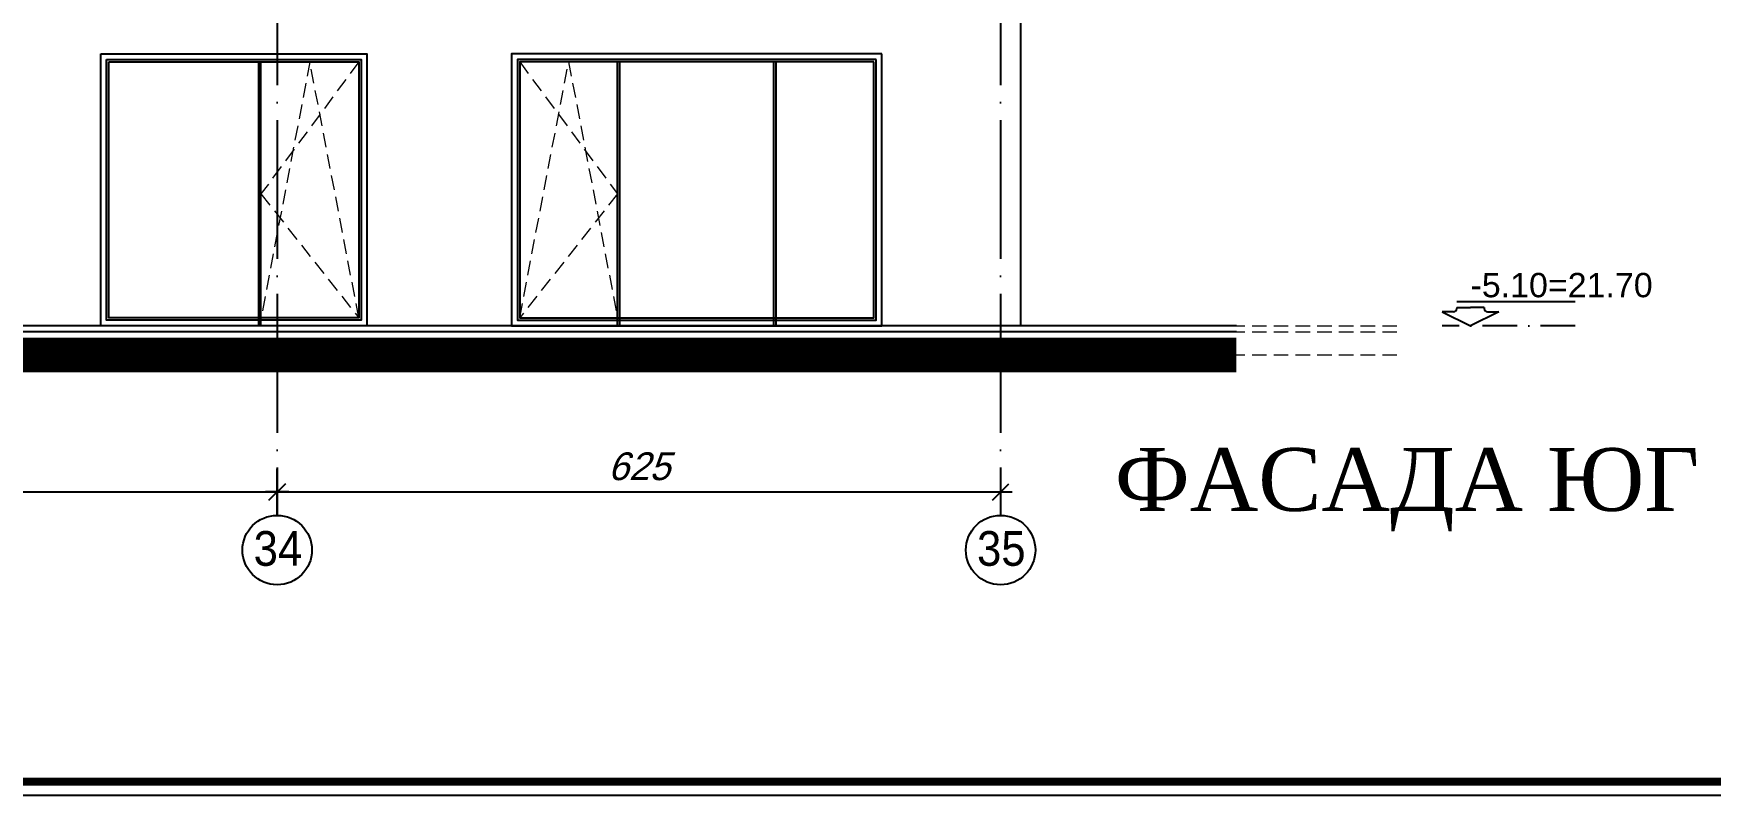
# Model space of a CAD drawing. Extents: x 9615146 to 9672346, y 4699603 to 4705703.
# Drawn here: x 9657130 to 9658579, y 4699603 to 4700261 of the extents above; entities that cross this region are included whole.
import ezdxf
from ezdxf.enums import TextEntityAlignment as Align

# ---------------------------------------------------------------- set-up
doc = ezdxf.new("R2010")
doc.units = 0
doc.header["$LTSCALE"] = 0.5
doc.header["$MEASUREMENT"] = 0
doc.header["$PDSIZE"] = -1
for name, pattern in [('ACAD_ISO04W100', [30, 24, -3, 0, -3]), ('DASHED', [0.75, 0.5, -0.25]), ('OSI1000', [5, 3, -1, 0, -1])]:
    doc.linetypes.add(name, pattern=pattern)
doc.layers.get('0').update_dxf_attribs({"color": 251, "linetype": 'CONTINUOUS'})
doc.layers.get('Defpoints').update_dxf_attribs({"color": 251, "linetype": 'CONTINUOUS'})
for name, color, linetype in [('_axis', 1, 'ACAD_ISO04W100'), ('_axis_num', 1, 'CONTINUOUS'), ('_dimension', 4, 'CONTINUOUS'), ('_dimension_evel', 4, 'CONTINUOUS'), ('_hatch', 9, 'CONTINUOUS'), ('_table', 3, 'CONTINUOUS'), ('_text', 4, 'CONTINUOUS'), ('fasadi', 147, 'CONTINUOUS')]:
    doc.layers.add(name, color=color, linetype=linetype)
doc.layers.add('_punk', color=8, linetype='DASHED', lineweight=9)
doc.styles.add('HEB1', font='', dxfattribs={"width": 0.8, "oblique": 17})
doc.styles.add('leg', font='arial.ttf')
doc.styles.add('POMESHTENIA', font='arial.ttf', dxfattribs={"width": 0.9})
doc.styles.add('WIN', font='swindos.shx', dxfattribs={"oblique": 17})
doc.styles.get('HEB1').set_extended_font_data('HebarU Cyr')
doc.dimstyles.new('dim_50', dxfattribs={"dimtxt": 24, "dimasz": 1, "dimexe": 30, "dimexo": 0, "dimgap": 10, "dimtad": 1, "dimdec": 1, "dimrnd": 0.5, "dimdsep": 46, "dimtxsty": 'WIN', "dimblk1": '1', "dimblk2": '1', "dimsah": 1, "dimcen": 15, "dimdle": 10, "dimse1": 1, "dimse2": 1, "dimadec": 0, "dimazin": 0, "dimtfac": 1, "dimtdec": 1, "dimtix": 1, "dimtmove": 2, "dimatfit": 3, "dimldrblk": '1', "dimfxl": 1, "dimtolj": 1, "dimarcsym": 0})

# ---------------------------------------------------------------- blocks, each defined once
blk = doc.blocks.new('rtyre')
at = {"layer": '_dimension_evel', "ltscale": 20}
for p, q in [((-21.1, 37.8), (161.6, 37.8)), ((-21.1, 28.3), (-21.1, 26.8)), ((-21.1, 28.3), (0, 28.3)), ((21.1, 28.3), (0, 28.3)), ((21.1, 28.3), (21.1, 26.8)), ((-26, 21.9), (-43.7, 21.9)), ((-43.7, 21.9), (0, 0)), ((43.7, 21.9), (0, 0)), ((26, 21.9), (43.7, 21.9))]:
    blk.add_line(p, q, dxfattribs=at)
for centre, major_axis, start_param, end_param in [((-26, 26.8), (3.46, 3.46), 3.926991, 5.497787), ((26, 26.8), (-3.46, 3.46), 0.785398, 2.356194)]:
    blk.add_ellipse(centre, major_axis=major_axis, ratio=1, start_param=start_param, end_param=end_param, dxfattribs=at)
at = {"layer": '_dimension_evel', "linetype": 'OSI1000', "ltscale": 20, "style": 'HEB1', "oblique": 360, "width": 0.8}
blk.add_attdef('+12.50', (0, 44.2), '', height=42, rotation=360, dxfattribs=at)
blk = doc.blocks.new('1')
for p, q in [((0, 20), (0, -20)), ((-10, 0), (10, 0)), ((-7.1, -7.1), (7.1, 7.1))]:
    blk.add_line(p, q)
blk = doc.blocks.new('*D70')
at = {"layer": '_dimension', "color": 0, "lineweight": -2, "ltscale": 30, "transparency": 16777216}
blk.add_line((9656766.4, 4699865.5), (9657339.4, 4699865.5), dxfattribs=at)
at = {"layer": 'Defpoints', "color": 0, "ltscale": 30, "transparency": 16777216}
for p in [(9657340.4, 4699865.5), (9656765.4, 4699845.3), (9657340.4, 4699845.3)]:
    blk.add_point(p, dxfattribs=at)
at = {"layer": '_dimension', "color": 0, "lineweight": -2, "ltscale": 30, "transparency": 16777216, "rotation": 180}
blk.add_blockref('1', (9656765.4, 4699865.5), dxfattribs=at)
at = {"layer": '_dimension', "color": 0, "lineweight": -2, "ltscale": 30, "transparency": 16777216}
blk.add_blockref('1', (9657340.4, 4699865.5), dxfattribs=at)
at = {"layer": '_dimension', "color": 0, "ltscale": 30, "transparency": 16777216, "insert": (9657052.9, 4699887.5), "char_height": 24, "attachment_point": 5, "style": 'WIN'}
blk.add_mtext('\\A1;575', dxfattribs=at)
blk = doc.blocks.new('*D71')
at = {"layer": '_dimension', "color": 0, "lineweight": -2, "ltscale": 30, "transparency": 16777216}
blk.add_line((9657341.4, 4699865.5), (9657964.4, 4699865.5), dxfattribs=at)
at = {"layer": 'Defpoints', "color": 0, "ltscale": 30, "transparency": 16777216}
for p in [(9657965.4, 4699865.5), (9657340.4, 4699845.3), (9657965.4, 4699845.3)]:
    blk.add_point(p, dxfattribs=at)
at = {"layer": '_dimension', "color": 0, "lineweight": -2, "ltscale": 30, "transparency": 16777216, "rotation": 180}
blk.add_blockref('1', (9657340.4, 4699865.5), dxfattribs=at)
at = {"layer": '_dimension', "color": 0, "lineweight": -2, "ltscale": 30, "transparency": 16777216}
blk.add_blockref('1', (9657965.4, 4699865.5), dxfattribs=at)
at = {"layer": '_dimension', "color": 0, "ltscale": 30, "transparency": 16777216, "insert": (9657652.9, 4699887.5), "char_height": 24, "attachment_point": 5, "style": 'WIN'}
blk.add_mtext('\\A1;625', dxfattribs=at)

msp = doc.modelspace()

# ---------------------------------------------------------------- linework, layer by layer
at = {"layer": '_axis', "ltscale": 10}
for p, q in [((9657340.39, 4702288.08), (9657340.39, 4699845.26)), ((9657965.39, 4702288.08), (9657965.39, 4699845.26))]:
    msp.add_line(p, q, dxfattribs=at)
at = {"layer": '_axis_num'}
for centre in [(9657340.39, 4699815.26), (9657965.39, 4699815.26)]:
    msp.add_circle(centre, 30, dxfattribs=at)
at = {"layer": '_dimension_evel', "linetype": 'OSI1000', "ltscale": 20}
msp.add_line((9658461.83, 4700008.84), (9658346.9, 4700008.84), dxfattribs=at)
at = {"layer": '_hatch', "color": 252, "ltscale": 10, "const_width": 30}
msp.add_lwpolyline([(9658169.06, 4699983.84), (9656022.5, 4699983.84)], dxfattribs=at)
at = {"layer": '_punk', "ltscale": 50}
for p, q in [((9657410.89, 4700236.84), (9657326.39, 4700122.84)), ((9657368.64, 4700236.84), (9657326.39, 4700015.84)), ((9657410.89, 4700015.84), (9657368.64, 4700236.84)), ((9657549.89, 4700236.84), (9657634.39, 4700122.84)), ((9657549.89, 4700015.84), (9657592.14, 4700236.84)), ((9657592.14, 4700236.84), (9657634.39, 4700015.84)), ((9657326.39, 4700122.84), (9657410.89, 4700015.84)), ((9657634.39, 4700122.84), (9657549.89, 4700015.84)), ((9655932.71, 4700008.84), (9658313.52, 4700008.84)), ((9655932.71, 4700003.84), (9658313.52, 4700003.84)), ((9655932.71, 4699983.84), (9658313.52, 4699983.84))]:
    msp.add_line(p, q, dxfattribs=at)
at = {"layer": '_table', "ltscale": 10}
msp.add_lwpolyline([(9651746.03, 4702603.38), (9660046.03, 4702603.38), (9660046.03, 4699603.38), (9651746.03, 4699603.38)], close=True, dxfattribs=at)
at = {"layer": '_table', "ltscale": 10, "const_width": 6.84}
msp.add_lwpolyline([(9651897.71, 4702591.38), (9660034.03, 4702591.38), (9660034.03, 4699615.38), (9651897.71, 4699615.38)], close=True, dxfattribs=at)
at = {"layer": 'fasadi', "ltscale": 40, "extrusion": (1.79125e-10, 1, 3.83378e-46)}
msp.add_line((9657982.89, 4700008.84), (9657982.89, 4701543.84), dxfattribs=at)
at = {"layer": 'fasadi', "ltscale": 40}
for p, q in [((9657324.39, 4700008.84), (9657324.39, 4700236.84)), ((9657326.39, 4700008.84), (9657326.39, 4700236.84)), ((9657634.39, 4700008.84), (9657634.39, 4700236.84)), ((9657636.39, 4700008.84), (9657636.39, 4700236.84)), ((9657769.39, 4700008.84), (9657769.39, 4700236.84)), ((9657771.39, 4700008.84), (9657771.39, 4700236.84))]:
    msp.add_line(p, q, dxfattribs=at)
for points in [[(9657187.89, 4700243.84), (9657417.89, 4700243.84), (9657417.89, 4700008.84), (9657187.89, 4700008.84)], [(9657862.89, 4700243.84), (9657542.89, 4700243.84), (9657542.89, 4700008.84), (9657862.89, 4700008.84)], [(9657192.89, 4700238.84), (9657412.89, 4700238.84), (9657412.89, 4700013.84), (9657192.89, 4700013.84)], [(9657194.89, 4700236.84), (9657410.89, 4700236.84), (9657410.89, 4700015.84), (9657194.89, 4700015.84)], [(9657857.89, 4700238.84), (9657547.89, 4700238.84), (9657547.89, 4700013.84), (9657857.89, 4700013.84)], [(9657855.89, 4700236.84), (9657549.89, 4700236.84), (9657549.89, 4700015.84), (9657855.89, 4700015.84)]]:
    msp.add_lwpolyline(points, close=True, dxfattribs=at)
for points in [[(9658169.06, 4700008.84), (9656022.5, 4700008.84)], [(9658169.06, 4700003.84), (9656022.5, 4700003.84)]]:
    msp.add_lwpolyline(points, dxfattribs=at)

# ---------------------------------------------------------------- block references
at = {"layer": '_dimension_evel', "linetype": 'OSI1000', "ltscale": 20}
ref = msp.add_blockref('rtyre', (9658371.36, 4700008.84), dxfattribs=dict(at, xscale=0.5600000023841858, yscale=0.5600000023841858, zscale=0.5600000023841858))
ref.add_attrib('+12.50', '-5.10=21.70', (9658371.36, 4700033.61, 0), dxfattribs={"linetype": 'OSI1000', "ltscale": 20, "height": 21, "style": 'POMESHTENIA'})

# ---------------------------------------------------------------- texts
at = {"layer": '_axis_num', "style": 'POMESHTENIA', "width": 0.9}
for s, p in [('34', (9657320.02, 4699816.69)), ('35', (9657945.02, 4699816.69))]:
    msp.add_text(s, height=30, dxfattribs=at).set_placement(p, align=Align.MIDDLE_LEFT)
at = {"layer": '_text', "color": 148, "insert": (9658064.05, 4699903.41), "char_height": 125, "width": 1323.9349, "attachment_point": 1, "rotation": 0, "style": 'leg'}
msp.add_mtext('{\\fGeorgia|b0|i0|c204|p18;\\H0.434x;ФАСАД\\fGeorgia|b0|i0|c0|p18;A\\fGeorgia|b0|i0|c204|p18; ЮГ}', dxfattribs=at)

# ---------------------------------------------------------------- dimensions: what is measured, and where the dimension line sits
at = {"layer": '_dimension', "ltscale": 30}
for base, p1, p2, picture, middle in [((9657340.39, 4699865.52), (9656765.39, 4699845.26), (9657340.39, 4699845.26), '*D70', (9657052.89, 4699887.52)), ((9657965.39, 4699865.52), (9657340.39, 4699845.26), (9657965.39, 4699845.26), '*D71', (9657652.89, 4699887.52))]:
    dim = msp.add_linear_dim(base=base, p1=p1, p2=p2, dimstyle='dim_50', dxfattribs=at)
    dim.commit()
    dim.dimension.update_dxf_attribs({"geometry": picture, "text_midpoint": middle})

doc.saveas('drawing.dxf')
